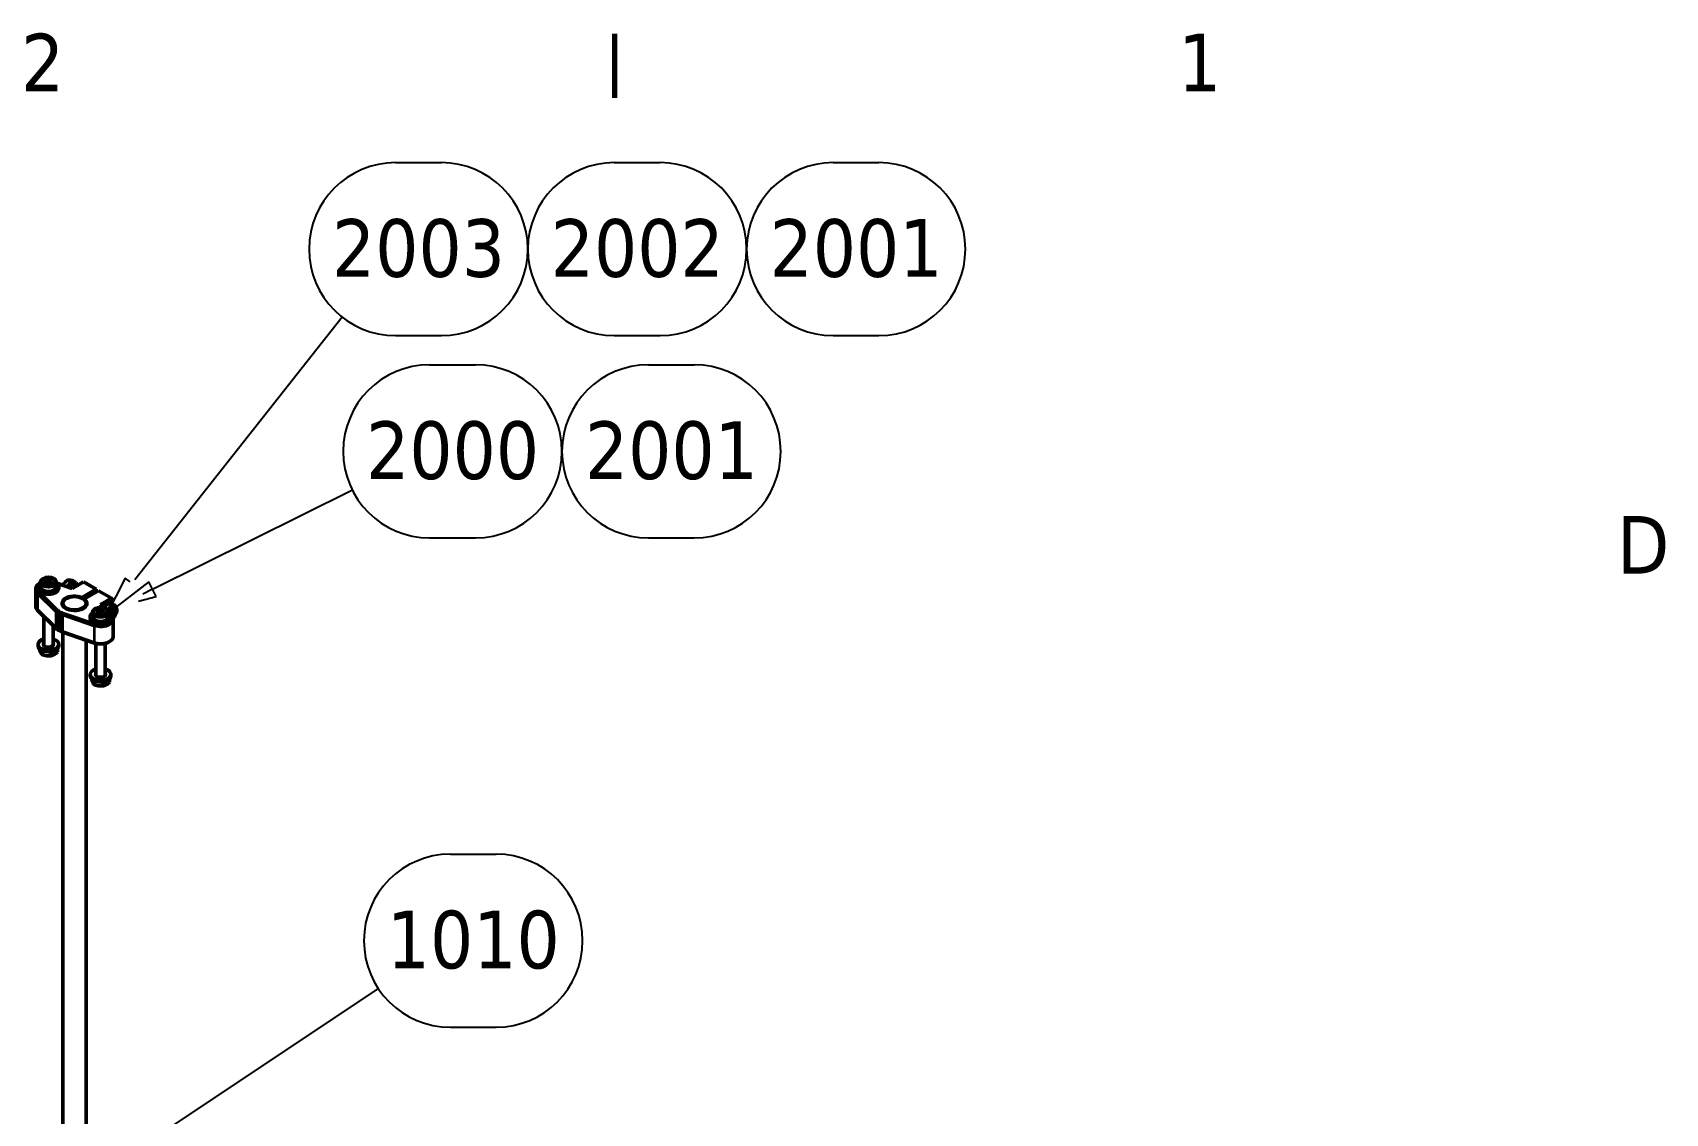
# Model space of a CAD drawing. Header units: millimetres. Extents: x -2829 to 3000, y -2259 to 2421.
# Drawn here: x 2247 to 2956, y 1610 to 2078 of the extents above; entities that cross this region are included whole.
import ezdxf

# ---------------------------------------------------------------- set-up
doc = ezdxf.new("R2010")
doc.units = ezdxf.units.MM
doc.header["$LTSCALE"] = 7.142857
for name, color, linetype, lineweight in [('Border (ISO)', 7, 'Continuous', 70), ('Symbol (ISO)', 7, 'Continuous', 25), ('Visible (ISO)', 7, 'Continuous', 50), ('Visible Narrow (ISO)', 7, 'Continuous', 35)]:
    doc.layers.add(name, color=color, linetype=linetype, lineweight=lineweight)
doc.styles.add('Note Text (ISO)', font='tahoma.ttf')

# ---------------------------------------------------------------- blocks, each defined once
blk = doc.blocks.new('Borders Default Border')
at = {"layer": 'Border (ISO)'}
blk.add_line((350, 287), (350, 290.9), dxfattribs=at)
at = {"layer": 'Border (ISO)', "char_height": 3.5, "attachment_point": 7, "style": 'Note Text (ISO)'}
for s, insert in [('2', (313.939, 287.4)), ('1', (384.21, 287.4)), ('D', (410.868, 258.125))]:
    blk.add_mtext(s, dxfattribs=dict(at, insert=insert))
blk = doc.blocks.new('Balloon2')
at = {"layer": 'Symbol (ISO)'}
for p, q in [((338.758, 270.8), (341.545, 270.8)), ((352.045, 270.8), (354.832, 270.8)), ((321.921, 257.184), (334.073, 263.222)), ((338.758, 260.3), (341.545, 260.3)), ((352.045, 260.3), (354.832, 260.3)), ((321.699, 257.632), (321.038, 257.12)), ((321.921, 257.184), (321.33, 256.89)), ((322.144, 256.736), (321.699, 257.632)), ((321.079, 256.449), (322.144, 256.736))]:
    blk.add_line(p, q, dxfattribs=at)
at = {"layer": 'Symbol (ISO)', "flags": 128}
blk.add_lwpolyline([(321.699, 257.632), (319.682, 256.071)], dxfattribs=at)
at = {"layer": 'Symbol (ISO)'}
for centre, start, end in [((338.758, 265.55), 90, 270), ((341.545, 265.55), 270, 90), ((352.045, 265.55), 90, 270), ((354.832, 265.55), 270, 90)]:
    blk.add_arc(centre, 5.25, start, end, dxfattribs=at)
blk.add_solid([(321.699, 257.632), (319.682, 256.071), (322.144, 256.736), (321.699, 257.632)], dxfattribs=at)
at = {"layer": 'Symbol (ISO)', "char_height": 3.5, "attachment_point": 5, "style": 'Note Text (ISO)'}
for s, insert in [('2000', (340.151, 265.587)), ('2001', (353.439, 265.587))]:
    blk.add_mtext(s, dxfattribs=dict(at, insert=insert))
blk = doc.blocks.new('Balloon3')
at = {"layer": 'Symbol (ISO)'}
for p, q in [((336.686, 283.074), (339.473, 283.074)), ((349.973, 283.074), (352.76, 283.074)), ((363.26, 283.074), (366.047, 283.074)), ((320.845, 257.766), (333.439, 273.713)), ((336.686, 272.574), (339.473, 272.574)), ((349.973, 272.574), (352.76, 272.574)), ((363.26, 272.574), (366.047, 272.574)), ((320.275, 257.85), (320.024, 257.358)), ((320.561, 257.625), (320.275, 257.85)), ((319.584, 256.494), (319.118, 255.579)), ((319.683, 256.294), (319.118, 255.579)), ((319.118, 255.579), (319.765, 256.129))]:
    blk.add_line(p, q, dxfattribs=at)
at = {"layer": 'Symbol (ISO)', "flags": 128}
blk.add_lwpolyline([(320.275, 257.85), (319.118, 255.579)], dxfattribs=at)
at = {"layer": 'Symbol (ISO)'}
for centre, start, end in [((336.686, 277.824), 90, 270), ((339.473, 277.824), 270, 90), ((349.973, 277.824), 90, 270), ((352.76, 277.824), 270, 90), ((363.26, 277.824), 90, 270), ((366.047, 277.824), 270, 90)]:
    blk.add_arc(centre, 5.25, start, end, dxfattribs=at)
blk.add_solid([(320.275, 257.85), (319.118, 255.579), (321.06, 257.231), (320.275, 257.85)], dxfattribs=at)
at = {"layer": 'Symbol (ISO)', "char_height": 3.5, "attachment_point": 5, "style": 'Note Text (ISO)'}
for s, insert in [('2003', (338.079, 277.861)), ('2002', (351.366, 277.861)), ('2001', (364.654, 277.861))]:
    blk.add_mtext(s, dxfattribs=dict(at, insert=insert))
blk = doc.blocks.new('Balloon15')
at = {"layer": 'Symbol (ISO)'}
for p, q in [((340.014, 241.097), (342.8, 241.097)), ((319.968, 222.496), (335.66, 232.947)), ((340.014, 230.597), (342.8, 230.597)), ((319.691, 222.912), (317.888, 221.11)), ((319.968, 222.496), (317.888, 221.11)), ((320.245, 222.08), (319.691, 222.912)), ((317.888, 221.11), (320.245, 222.08))]:
    blk.add_line(p, q, dxfattribs=at)
at = {"layer": 'Symbol (ISO)', "flags": 128}
blk.add_lwpolyline([(319.691, 222.912), (317.888, 221.11)], dxfattribs=at)
at = {"layer": 'Symbol (ISO)'}
for centre, start, end in [((340.014, 235.847), 90, 270), ((342.8, 235.847), 270, 90)]:
    blk.add_arc(centre, 5.25, start, end, dxfattribs=at)
blk.add_solid([(319.691, 222.912), (317.888, 221.11), (320.246, 222.08), (319.691, 222.912)], dxfattribs=at)
at = {"layer": 'Symbol (ISO)', "insert": (341.407, 235.884), "char_height": 3.5, "attachment_point": 5, "style": 'Note Text (ISO)'}
blk.add_mtext('1010', dxfattribs=at)

msp = doc.modelspace()

# ---------------------------------------------------------------- linework, layer by layer
at = {"layer": 'Visible (ISO)'}
for p, q in [((2252.12, 1841.647), (2251.837, 1841.483)), ((2256.504, 1841.647), (2256.787, 1841.483)), ((2248.812, 1837.115), (2248.812, 1829.603)), ((2257.667, 1827.552), (2249.57, 1835.506)), ((2249.812, 1837.442), (2249.812, 1838.095)), ((2249.915, 1835.95), (2258.012, 1827.996)), ((2250.812, 1840.055), (2250.812, 1838.095)), ((2252.639, 1840.122), (2253.087, 1841.088)), ((2253.864, 1839.415), (2252.639, 1840.122)), ((2253.087, 1841.088), (2254.76, 1841.347)), ((2253.087, 1839.864), (2253.087, 1841.088)), ((2255.537, 1839.674), (2253.864, 1839.415)), ((2254.76, 1840.041), (2254.76, 1841.347)), ((2254.76, 1841.347), (2255.985, 1840.64)), ((2255.985, 1840.64), (2255.537, 1839.674)), ((2257.812, 1840.055), (2257.812, 1838.095)), ((2264.629, 1837.356), (2257.953, 1839.622)), ((2258.812, 1837.442), (2258.812, 1838.095)), ((2263.887, 1840.113), (2262.556, 1840.881)), ((2269.515, 1840.177), (2264.629, 1837.356)), ((2266.362, 1839.891), (2265.031, 1840.66)), ((2265.787, 1838.025), (2265.353, 1838.276)), ((2268.897, 1833.39), (2275.083, 1836.962)), ((2275.083, 1836.962), (2269.515, 1840.177)), ((2269.922, 1832.798), (2276.109, 1836.37)), ((2275.083, 1835.778), (2275.083, 1836.962)), ((2281.677, 1833.155), (2276.109, 1836.37)), ((2249.57, 1827.994), (2257.667, 1820.041)), ((2258.725, 1827.464), (2259.657, 1826.926)), ((2260.626, 1830.583), (2260.626, 1830.91)), ((2270.626, 1830.583), (2270.626, 1830.91)), ((2274.747, 1828.583), (2274.465, 1828.42)), ((2275.266, 1827.058), (2275.715, 1828.024)), ((2275.715, 1828.024), (2277.388, 1828.283)), ((2275.715, 1826.8), (2275.715, 1828.024)), ((2276.791, 1830.334), (2279.485, 1831.89)), ((2278.198, 1828.953), (2276.791, 1830.334)), ((2276.791, 1830.334), (2277.293, 1829.971)), ((2279.605, 1831.305), (2277.293, 1829.971)), ((2277.293, 1829.971), (2278.381, 1828.902)), ((2277.388, 1826.977), (2277.388, 1828.283)), ((2277.388, 1828.283), (2278.612, 1827.576)), ((2278.612, 1827.576), (2278.164, 1826.61)), ((2279.131, 1828.583), (2279.414, 1828.42)), ((2279.485, 1831.89), (2281.677, 1833.155)), ((2279.605, 1831.305), (2279.485, 1831.89)), ((2279.485, 1831.89), (2279.931, 1831.494)), ((2279.605, 1830.401), (2279.605, 1831.305)), ((2281.96, 1832.665), (2279.931, 1831.494)), ((2279.931, 1831.494), (2279.931, 1830.59)), ((2280.805, 1826.521), (2281.135, 1827.372)), ((2281.135, 1827.372), (2282.36, 1828.079)), ((2283.215, 1829.695), (2281.518, 1830.675)), ((2281.677, 1833.155), (2281.96, 1832.665)), ((2281.96, 1832.992), (2281.677, 1833.155)), ((2282.973, 1827.208), (2281.912, 1827.82)), ((2281.96, 1832.992), (2281.96, 1832.665)), ((2281.96, 1830.42), (2281.96, 1832.665)), ((2282.36, 1828.079), (2282.973, 1827.208)), ((2283.94, 1827.766), (2283.94, 1828.093)), ((2252.312, 1825.301), (2252.312, 1812.679)), ((2256.312, 1821.372), (2256.312, 1812.679)), ((2259.374, 1826.436), (2258.442, 1826.974)), ((2274.153, 1821.314), (2260.376, 1825.988)), ((2260.579, 1826.514), (2274.355, 1821.839)), ((2272.439, 1824.378), (2272.439, 1825.031)), ((2273.439, 1826.991), (2273.439, 1825.031)), ((2276.491, 1826.351), (2275.266, 1827.058)), ((2278.164, 1826.61), (2276.491, 1826.351)), ((2280.439, 1826.991), (2280.439, 1825.031)), ((2280.439, 1826.88), (2281.681, 1825.66)), ((2281.336, 1825.87), (2280.439, 1826.751)), ((2281.229, 1826.283), (2282.36, 1825.63)), ((2281.439, 1824.378), (2281.439, 1825.031)), ((2282.36, 1825.63), (2281.933, 1825.383)), ((2282.973, 1827.208), (2282.36, 1825.63)), ((2282.439, 1824.051), (2282.439, 1816.539)), ((2249.812, 1812.481), (2249.812, 1813.134)), ((2258.442, 1819.462), (2259.374, 1818.924)), ((2258.812, 1812.481), (2258.812, 1813.134)), ((2259.374, 1818.924), (2259.657, 1818.761)), ((2260.376, 1818.477), (2274.153, 1813.802)), ((2274.355, 1813.674), (2260.579, 1818.349)), ((2260.626, 1357.015), (2260.626, 1818.333)), ((2270.626, 1357.015), (2270.626, 1814.94)), ((2274.939, 1813.504), (2274.939, 1799.615)), ((2278.939, 1813.504), (2278.939, 1799.615)), ((2280.546, 1814.131), (2280.829, 1814.294)), ((2250.408, 1811.189), (2250.408, 1811.01)), ((2251.454, 1810.293), (2251.454, 1808.756)), ((2255.358, 1809.689), (2255.358, 1808.152)), ((2258.216, 1811.189), (2258.216, 1809.802)), ((2272.439, 1799.417), (2272.439, 1800.07)), ((2281.439, 1799.417), (2281.439, 1800.07)), ((2273.036, 1798.125), (2273.036, 1797.946)), ((2274.082, 1797.229), (2274.082, 1795.692)), ((2277.985, 1796.625), (2277.985, 1795.089)), ((2280.843, 1798.125), (2280.843, 1796.738))]:
    msp.add_line(p, q, dxfattribs=at)
for centre, major_axis, start_param, end_param in [((2254.312, 1840.055), (3.5, 0), 2.3561945, 7.0685835), ((2254.312, 1837.115), (-5.5, 0), 5.5217449, 6.814535), ((2254.312, 1837.442), (-5.1, 0), 5.6270579, 6.814535), ((2254.312, 1838.095), (4.5, 0), 2.4619188, 6.9628591), ((2254.312, 1837.442), (4.5, 0), 3.1415927, 6.2831853), ((2254.312, 1838.095), (3.5, 0), 3.1415927, 6.2831853), ((2265.626, 1830.91), (5.4, 0), 0.9200641, 6.9339176), ((2264.353, 1836.544), (1.45, 2.511), 5.7772736, 7.6639057), ((2254.312, 1829.603), (-5.5, 0), 0, 0.5313497), ((2261.978, 1829.015), (-5, 0), 0.5313497, 0.7853982), ((2261.978, 1829.342), (4.6, 0), 3.6729424, 3.9269908), ((2265.626, 1830.583), (-5, 0), 0, 0.7461579), ((2265.626, 1830.583), (5, 0), 5.5370274, 6.2831853), ((2276.939, 1826.991), (3.5, 0), 2.3561945, 7.0685835), ((2279.768, 1827.644), (1.75, 3.031), 0, 1.4443749), ((2281.465, 1826.664), (1.75, 3.031), 5.4977871, 7.7331799), ((2281.748, 1826.501), (1.55, 2.685), 4.2265471, 7.7917391), ((2262.91, 1828.477), (-5, 0), 0.7853982, 1.0394466), ((2262.91, 1828.804), (4.6, 0), 3.9269908, 4.1810393), ((2276.939, 1825.031), (4.5, 0), 2.4619188, 6.9628591), ((2276.939, 1824.378), (4.5, 0), 3.1415927, 6.2831853), ((2276.939, 1825.031), (3.5, 0), 3.1415927, 6.2831853), ((2276.939, 1824.051), (5.5, 0), 4.1810393, 6.814535), ((2276.939, 1824.378), (5.1, 0), 4.1810393, 6.814535), ((2254.312, 1813.134), (4.5, 0), 2.0313503, 7.3934276), ((2254.312, 1813.134), (2.15, 0), 2.7658424, 6.6589356), ((2261.978, 1821.503), (5, 0), 3.6729424, 3.9269908), ((2262.91, 1820.965), (5, 0), 3.9269908, 4.1810393), ((2262.91, 1820.639), (-4.6, 0), 0.7853982, 1.0394466), ((2276.939, 1816.539), (5.5, 0), 4.1810393, 6.2831853), ((2276.939, 1816.213), (-5.1, 0), 1.0394466, 2.3561945), ((2254.312, 1812.481), (4.5, 0), 3.1415927, 6.2831853), ((2254.312, 1812.481), (-2.15, 0), 5.907435, 6.0169415), ((2254.312, 1812.481), (2.15, 0), 0.2662439, 0.3757503), ((2276.939, 1800.07), (4.5, 0), 2.0313503, 7.3934276), ((2276.939, 1799.417), (4.5, 0), 3.1415927, 6.2831853), ((2276.939, 1800.07), (2.15, 0), 2.7658424, 6.6589356), ((2276.939, 1799.417), (-2.15, 0), 5.907435, 6.0169415), ((2276.939, 1799.417), (2.15, 0), 0.2662439, 0.3757503)]:
    msp.add_ellipse(centre, major_axis=major_axis, ratio=0.5773503, start_param=start_param, end_param=end_param, dxfattribs=at)
for centre, major_axis in [((2254.312, 1840.381), (-3.1, 0)), ((2265.626, 1830.91), (5, 0)), ((2276.939, 1827.317), (-3.1, 0))]:
    msp.add_ellipse(centre, major_axis=major_axis, ratio=0.5773503, dxfattribs=at)
for points, weights in [([(2254.76, 1840.041), (2253.987, 1839.732), (2253.248, 1839.77)], [1, 1.14132159585, 1.02444378706]), ([(2255.28, 1839.634), (2255.038, 1839.788), (2254.76, 1840.041)], [1.07528038948, 1.06469697901, 1]), ([(2262.556, 1840.881), (2261.285, 1839.878), (2260.577, 1838.731)], [1, 1.11508499885, 1.05894167362]), ([(2262.542, 1838.065), (2263.336, 1838.925), (2263.887, 1840.113)], [1.0716553997, 1.09833835362, 1]), ([(2265.031, 1840.66), (2263.381, 1841.008), (2262.556, 1840.881)], [1, 1.15470053838, 1]), ([(2263.887, 1840.113), (2265.537, 1839.764), (2266.362, 1839.891)], [1, 1.15470053838, 1]), ([(2266.362, 1839.891), (2266.534, 1839.102), (2266.572, 1838.478)], [1, 1.05936415602, 1.07316799199]), ([(2281.229, 1826.283), (2281.348, 1827.106), (2281.751, 1827.727)], [1, 1.14132159555, 1.02444378756]), ([(2277.388, 1826.977), (2276.615, 1826.669), (2275.876, 1826.707)], [1, 1.14132159585, 1.02444378706]), ([(2277.907, 1826.57), (2277.665, 1826.724), (2277.388, 1826.977)], [1.07528038948, 1.06469697901, 1]), ([(2281.093, 1826.238), (2281.159, 1826.26), (2281.229, 1826.283)], [1.02224807787, 1.01206497734, 1]), ([(2250.408, 1811.01), (2250.931, 1809.407), (2251.454, 1808.756)], [1, 1.15470053838, 1]), ([(2251.454, 1810.293), (2251.418, 1810.404), (2251.383, 1810.509)], [1, 1.00939641186, 1.01765135962]), ([(2251.817, 1810.319), (2251.64, 1810.31), (2251.454, 1810.293)], [1.02361116962, 1.01287753218, 1]), ([(2251.454, 1808.756), (2253.406, 1807.978), (2255.358, 1808.152)], [1, 1.15470053838, 1]), ([(2255.358, 1809.689), (2255.067, 1809.805), (2254.794, 1809.898)], [1, 1.02039368072, 1.0354104931]), ([(2255.731, 1810.015), (2255.55, 1809.864), (2255.358, 1809.689)], [1.03229793712, 1.01831798977, 1]), ([(2255.358, 1808.152), (2256.787, 1808.501), (2258.216, 1809.802)], [1, 1.15470053838, 1]), ([(2273.036, 1797.946), (2273.559, 1796.343), (2274.082, 1795.692)], [1, 1.15470053838, 1]), ([(2274.082, 1797.229), (2274.045, 1797.34), (2274.01, 1797.445)], [1, 1.00939641186, 1.01765135962]), ([(2274.444, 1797.255), (2274.267, 1797.246), (2274.082, 1797.229)], [1.02361116962, 1.01287753218, 1]), ([(2274.082, 1795.692), (2276.034, 1794.914), (2277.985, 1795.089)], [1, 1.15470053838, 1]), ([(2277.985, 1796.625), (2277.694, 1796.741), (2277.422, 1796.834)], [1, 1.02039368072, 1.0354104931]), ([(2278.358, 1796.951), (2278.177, 1796.8), (2277.985, 1796.625)], [1.03229793712, 1.01831798977, 1]), ([(2277.985, 1795.089), (2279.414, 1795.437), (2280.843, 1796.738)], [1, 1.15470053838, 1])]:
    msp.add_rational_spline(points, weights, degree=2, dxfattribs=at)
for points in [[(2268.897, 1833.39), (2268.852, 1833.313), (2268.807, 1833.236), (2268.762, 1833.158)], [(2269.766, 1832.529), (2269.818, 1832.619), (2269.87, 1832.709), (2269.922, 1832.798)]]:
    msp.add_open_spline(points, degree=3, dxfattribs=at)
at = {"layer": 'Visible Narrow (ISO)'}
for p, q in [((2249.915, 1835.95), (2249.57, 1835.506)), ((2249.57, 1835.506), (2249.57, 1827.994)), ((2258.012, 1827.996), (2257.667, 1827.552)), ((2257.667, 1820.041), (2257.667, 1827.552)), ((2258.725, 1827.464), (2258.442, 1826.974)), ((2258.442, 1826.974), (2258.442, 1819.462)), ((2259.657, 1826.926), (2259.374, 1826.436)), ((2259.374, 1818.924), (2259.374, 1826.436)), ((2260.579, 1826.514), (2260.376, 1825.988)), ((2260.376, 1825.988), (2260.376, 1818.477)), ((2274.355, 1821.839), (2274.153, 1821.314)), ((2274.153, 1821.314), (2274.153, 1813.802)), ((2281.336, 1825.87), (2281.681, 1825.66)), ((2260.376, 1818.477), (2260.579, 1818.349)), ((2274.153, 1813.802), (2274.355, 1813.674))]:
    msp.add_line(p, q, dxfattribs=at)

# ---------------------------------------------------------------- block references
at = {"xscale": 7.142857142857142, "yscale": 7.142857142857142, "zscale": 7.142857142857142}
msp.add_blockref('Borders Default Border', (0, 0), dxfattribs=at)
at = {"layer": 'Symbol (ISO)', "xscale": 7.142857142857142, "yscale": 7.142857142857142, "zscale": 7.142857142857142}
for name in ['Balloon3', 'Balloon2', 'Balloon15']:
    msp.add_blockref(name, (0, 0), dxfattribs=at)

doc.saveas('drawing.dxf')
